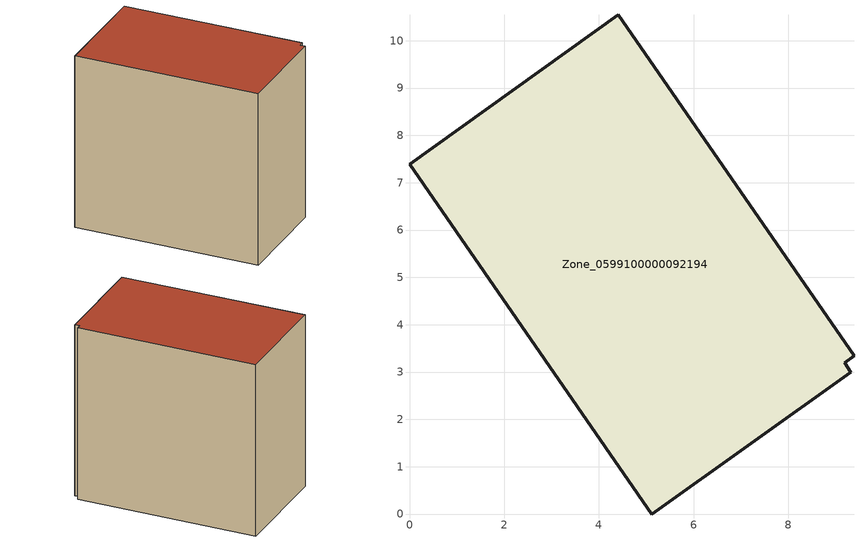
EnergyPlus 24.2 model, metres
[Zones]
Zone_0599100000092194
 floor ground (C_G): 9.39,3.34 9.2,3.2 9.32,3 5.12,0 0,7.39 4.41,10.54 z0
 wall outside (C_F): 9.39,3.34 4.41,10.54 0,7.39 5.12,0 9.32,3 9.2,3.2 9.39,3.34 z0:8.54
 roof outside (C_R): 9.2,3.2 9.39,3.34 4.41,10.54 0,7.39 5.12,0 9.32,3 z8.54
[BUILDING]
Pand.0599100000092194: North Axis=0; Terrain=City; Loads Convergence Tolerance Value=0.04; Temperature Convergence Tolerance Value=0.4; Solar Distribution=FullExterior; Maximum Number of Warmup Days=25; Minimum Number of Warmup Days=1
[Site:Location]
Rotterdam.The.Hague.AP_ZH_NLD Design_Conditions: Latitude=51.96; Longitude=4.45; Time Zone=1; Elevation=-4.5
[SITE:GROUNDTEMPERATURE:BUILDINGSURFACE]
18, 18, 18, 18, 18, 18, 18, 18, 18, 18, 18, 18
[MATERIAL] Thermal Absorptance=0.9; Solar Absorptance=0.7; Visible Absorptance=0.7
Name | Roughness | Thickness | Conductivity | Density | Specific Heat
G.TI.1975-1991 | MediumSmooth | 0.15 | 0.288461 | 540 | 1210
F.TI.1975-1991 | Rough | 0.3 | 0.230769 | 1920 | 840
R.TI.1975-1991 | MediumRough | 0.2 | 0.153846 | 1500 | 1000
[CONSTRUCTION]
C_G: G.TI.1975-1991
C_F: F.TI.1975-1991
C_R: R.TI.1975-1991
[ZONE]
Zone_0599100000092194: Type=1; Multiplier=1; Ceiling Height=Autocalculate; Volume=Autocalculate; Floor Area=autocalculate; Part of Total Floor Area=Yes
[ZONEINFILTRATION:DESIGNFLOWRATE]
Infil_Zone_0599100000092194: Zone or ZoneList or Space or SpaceList=Zone_0599100000092194; Schedule=AlwaysOn; Design Flow Rate Calculation Method=Flow/Area; Flow Rate per Floor Area=0.003; Constant Term Coefficient=1; Temperature Term Coefficient=0; Velocity Term Coefficient=0; Velocity Squared Term Coefficient=0
[HVACTEMPLATE:ZONE:IDEALLOADSAIRSYSTEM]
Zone_0599100000092194: Maximum Heating Supply Air Temperature=50; Minimum Cooling Supply Air Temperature=13; Maximum Heating Supply Air Humidity Ratio=0.0156; Minimum Cooling Supply Air Humidity Ratio=0.0077; Heating Limit=NoLimit; Cooling Limit=NoLimit; Dehumidification Control Type=ConstantSensibleHeatRatio; Cooling Sensible Heat Ratio=0.7; Dehumidification Setpoint=60; Humidification Control Type=None; Humidification Setpoint=30; Outdoor Air Method=None; Outdoor Air Flow Rate per Person=0.00944; Outdoor Air Flow Rate per Zone Floor Area=0; Outdoor Air Flow Rate per Zone=0; Demand Controlled Ventilation Type=None; Outdoor Air Economizer Type=NoEconomizer; Heat Recovery Type=None; Sensible Heat Recovery Effectiveness=0.7; Latent Heat Recovery Effectiveness=0.65
[ZONECONTROL:THERMOSTAT]
ThermostatControl_Zone_0599100000092194: Zone or ZoneList=Zone_0599100000092194; Control Type Schedule=DualSetpointControlType; Control 1=Thermostat_Zone_0599100000092194; Temperature Difference Between Cutout And Setpoint=0
[THERMOSTATSETPOINT:DUALSETPOINT]
Thermostat_Zone_0599100000092194: Heating Setpoint Temperature Schedule=HeatingSetpoint_Zone_0599100000092194; Cooling Setpoint Temperature Schedule=CoolingSetpoint_Zone_0599100000092194
[SCHEDULE:COMPACT]
HeatingSetpoint_Zone_0599100000092194: Through: 12/31, For: AllDays, Until: 24:00, 21
CoolingSetpoint_Zone_0599100000092194: Through: 12/31, For: AllDays, Until: 24:00, 24
DualSetpointControlType: Through: 12/31, For: AllDays, Until: 24:00, 4
AlwaysOn: Through: 12/31, For: AllDays, Until: 24:00, 1
